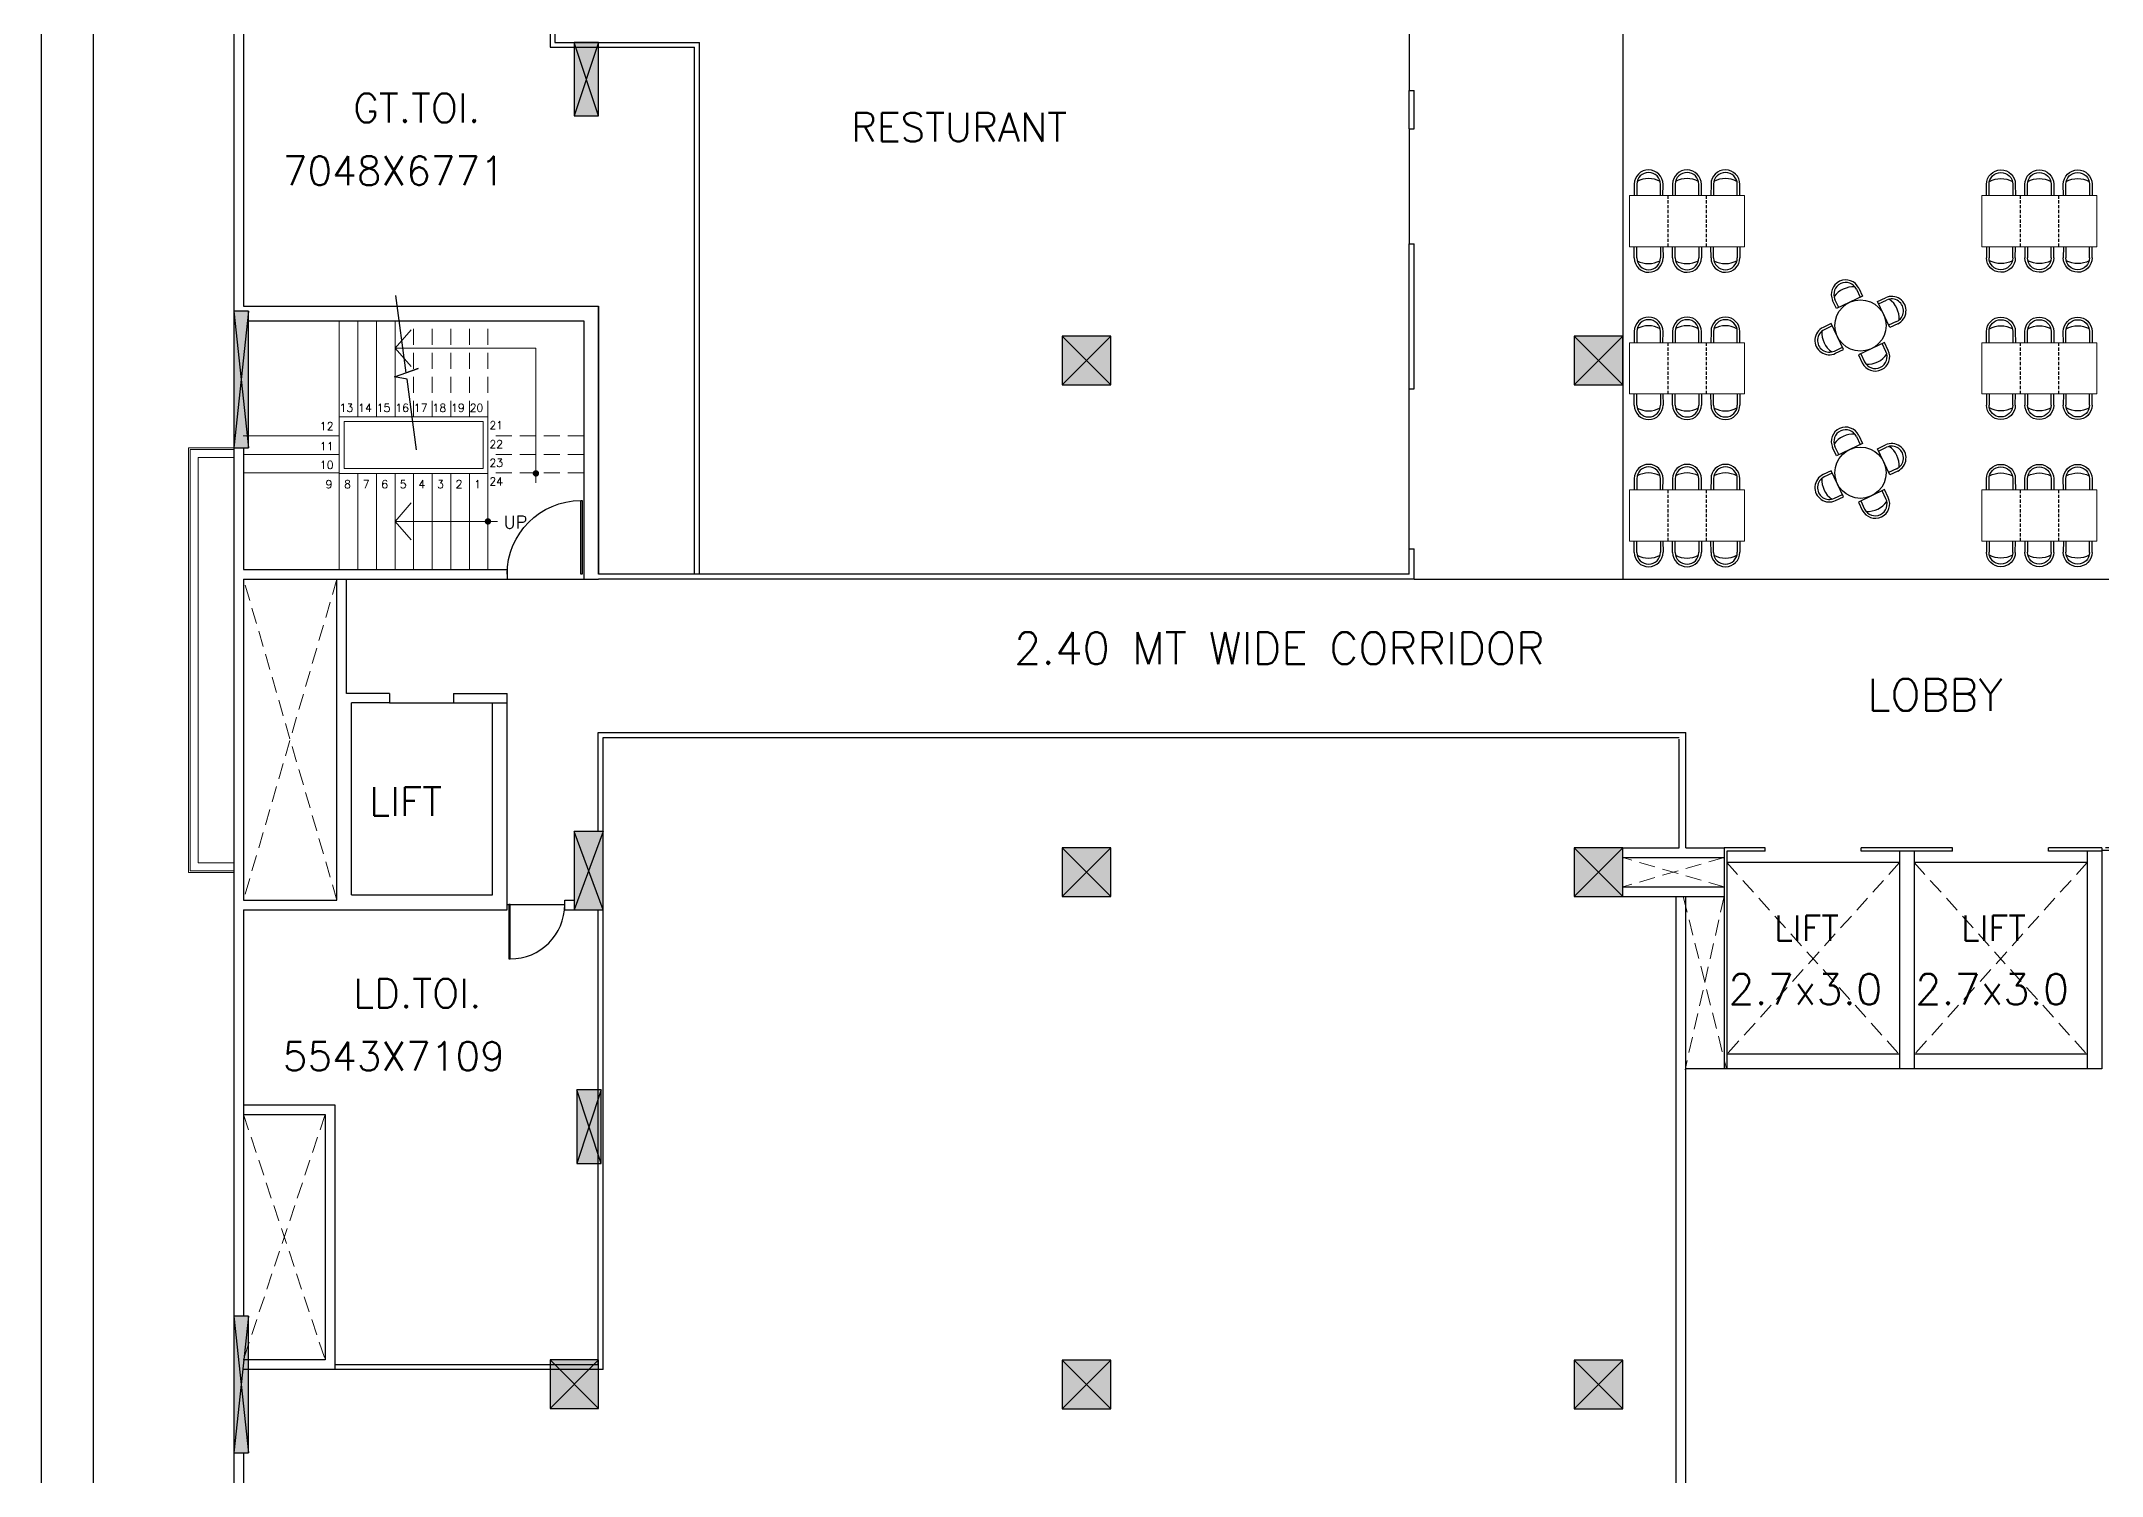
# Model space of a CAD drawing. Extents: x -14054 to 906348, y -36965 to 188562.
# Drawn here: x 551692 to 583883, y 83563 to 105975 of the extents above; entities that cross this region are included whole.
import ezdxf
from ezdxf.enums import TextEntityAlignment as Align

# ---------------------------------------------------------------- set-up
doc = ezdxf.new("R2010")
doc.units = 0
doc.header["$LTSCALE"] = 1000
doc.header["$MEASUREMENT"] = 0
doc.linetypes.add('HIDDEN', pattern=[0.375, 0.25, -0.125])
for name, color, linetype in [('BOR', 5, 'CONTINUOUS'), ('COL', 5, 'CONTINUOUS'), ('DIM1', 4, 'CONTINUOUS'), ('DOOR', 6, 'CONTINUOUS'), ('GLASS', 9, 'CONTINUOUS'), ('INTERIOR', 1, 'CONTINUOUS'), ('RETWALL', 7, 'CONTINUOUS'), ('SOLID', 252, 'CONTINUOUS')]:
    doc.layers.add(name, color=color, linetype=linetype)
for name, color, linetype, lineweight in [('FURN', 8, 'CONTINUOUS', 13), ('HIDDEN', 7, 'HIDDEN', 15), ('STAIR', 4, 'CONTINUOUS', 15), ('TEXT', 3, 'CONTINUOUS', 15), ('WALL', 2, 'CONTINUOUS', 30), ('WIN', 6, 'CONTINUOUS', 9)]:
    doc.layers.add(name, color=color, linetype=linetype, lineweight=lineweight)
doc.styles.add('ROMAN', font='ROMANS')
doc.styles.add('ROMANS', font='ROMANS.shx', dxfattribs={"height": 350})

# ---------------------------------------------------------------- blocks, each defined once
blk = doc.blocks.new('E')
at = {"layer": 'FURN'}
blk.add_lwpolyline([(0, -800), (1800, -800), (1800, 0), (0, 0)], close=True, dxfattribs=at)
at = {"layer": 'INTERIOR', "color": 1}
for p, q in [((76, 0), (75, 174)), ((525, 176), (526, 0)), ((676, 0), (675, 174)), ((1125, 176), (1126, 0)), ((1276, 0), (1275, 174)), ((1725, 176), (1726, 0)), ((76, -800), (75, -974)), ((525, -976), (526, -800)), ((676, -800), (675, -974)), ((1125, -976), (1126, -800)), ((1276, -800), (1275, -974)), ((1725, -976), (1726, -800))]:
    blk.add_line(p, q, dxfattribs=at)
at = {"layer": 'INTERIOR', "color": 8}
for p, q in [((116, 0), (115, 174)), ((485, 176), (485, 0)), ((716, 0), (715, 174)), ((1085, 176), (1085, 0)), ((1316, 0), (1315, 174)), ((1685, 176), (1685, 0)), ((116, -800), (115, -974)), ((485, -976), (485, -800)), ((716, -800), (715, -974)), ((1085, -976), (1085, -800)), ((1316, -800), (1315, -974)), ((1685, -976), (1685, -800))]:
    blk.add_line(p, q, dxfattribs=at)
at = {"layer": 'INTERIOR', "linetype": 'HIDDEN', "ltscale": 0.2}
for p, q in [((600, -800), (600, 0)), ((1200, -800), (1200, 0))]:
    blk.add_line(p, q, dxfattribs=at)
at = {"layer": 'INTERIOR', "color": 1}
for centre, start, end in [((300, 175), 0.3056, 180.3056), ((900, 175), 0.3056, 180.3056), ((1500, 175), 0.3056, 180.3056), ((300, -975), 179.6944, 359.6944), ((900, -975), 179.6944, 359.6944), ((1500, -975), 179.6944, 359.6944)]:
    blk.add_arc(centre, 225, start, end, dxfattribs=at)
at = {"layer": 'INTERIOR', "color": 8}
for centre, radius, start, end in [((300, 175), 185, 0.3056, 180.3056), ((900, 175), 185, 0.3056, 180.3056), ((1500, 175), 185, 0.3056, 180.3056), ((302, -111), 376, 61.8179, 118.7932), ((902, -111), 376, 61.8179, 118.7932), ((1502, -111), 376, 61.8179, 118.7932), ((300, -975), 185, 179.6944, 359.6944), ((302, -689), 376, 241.2068, 298.1821), ((900, -975), 185, 179.6944, 359.6944), ((902, -689), 376, 241.2068, 298.1821), ((1500, -975), 185, 179.6944, 359.6944), ((1502, -689), 376, 241.2068, 298.1821)]:
    blk.add_arc(centre, radius, start, end, dxfattribs=at)
blk = doc.blocks.new('*U46')
at = {"layer": 'SOLID'}
for points in [[(560020.34, 104807.15), (560400.34, 104807.15), (560400.34, 105957.15), (560020.34, 105957.15)], [(554698.34, 99622.65), (554928.34, 99622.65), (554928.34, 101757.65), (554698.34, 101757.65)], [(567640.34, 100609.15), (568400.34, 100609.15), (568400.34, 101369.15), (567640.34, 101369.15)], [(575640.34, 100609.15), (576400.34, 100609.15), (576400.34, 101369.15), (575640.34, 101369.15)], [(560020.34, 92407.15), (560470.34, 92407.15), (560470.34, 93627.15), (560020.34, 93627.15)], [(567640.34, 92613.15), (568400.34, 92613.15), (568400.34, 93373.15), (567640.34, 93373.15)], [(575640.34, 92613.15), (576400.34, 92613.15), (576400.34, 93373.15), (575640.34, 93373.15)], [(560060.34, 88444.15), (560440.34, 88444.15), (560440.34, 89594.15), (560060.34, 89594.15)], [(554698.34, 83921.65), (554928.34, 83921.65), (554928.34, 86056.65), (554698.34, 86056.65)], [(559640.34, 84613.15), (560400.34, 84613.15), (560400.34, 85373.15), (559640.34, 85373.15)], [(567640.34, 84609.15), (568400.34, 84609.15), (568400.34, 85369.15), (567640.34, 85369.15)], [(575640.34, 84609.15), (576400.34, 84609.15), (576400.34, 85369.15), (575640.34, 85369.15)]]:
    blk.add_hatch(color=256, dxfattribs=at).paths.add_polyline_path(points)
at = {"layer": 'BOR', "color": 2, "ltscale": 140}
for points in [[(551691.67, 139976.49), (551691.67, 60441.6), (659079.84, 60441.6), (659079.84, 139976.49)], [(658260.59, 61260.85), (552510.93, 61260.85), (552510.93, 139157.23), (658260.59, 139157.23)]]:
    blk.add_lwpolyline(points, close=True, dxfattribs=at)
at = {"layer": 'COL', "color": 7}
for p, q in [((560400.34, 105957.15), (560020.34, 104807.15)), ((560400.34, 104807.15), (560020.34, 105957.15)), ((554698.34, 101757.65), (554928.34, 99622.65)), ((554928.34, 101757.65), (554698.34, 99622.65)), ((568400.34, 101369.15), (567640.34, 100609.15)), ((567640.34, 101369.15), (568400.34, 100609.15)), ((576400.34, 101369.15), (575640.34, 100609.15)), ((575640.34, 101369.15), (576400.34, 100609.15)), ((560470.34, 93627.15), (560020.34, 92407.15)), ((560470.34, 92407.15), (560020.34, 93627.15)), ((568400.34, 93373.15), (567640.34, 92613.15)), ((567640.34, 93373.15), (568400.34, 92613.15)), ((576400.34, 93373.15), (575640.34, 92613.15)), ((575640.34, 93373.15), (576400.34, 92613.15)), ((560440.34, 89594.15), (560060.34, 88444.15)), ((560440.34, 88444.15), (560060.34, 89594.15)), ((554698.34, 86056.65), (554928.34, 83921.65)), ((554928.34, 86056.65), (554698.34, 83921.65)), ((560400.34, 85373.15), (559640.34, 84613.15)), ((559640.34, 85373.15), (560400.34, 84613.15)), ((568400.34, 85369.15), (567640.34, 84609.15)), ((567640.34, 85369.15), (568400.34, 84609.15)), ((576400.34, 85369.15), (575640.34, 84609.15)), ((575640.34, 85369.15), (576400.34, 84609.15))]:
    blk.add_line(p, q, dxfattribs=at)
at = {"layer": 'COL'}
for points in [[(560020.34, 104807.15), (560400.34, 104807.15), (560400.34, 105957.15), (560020.34, 105957.15)], [(554698.34, 99622.65), (554928.34, 99622.65), (554928.34, 101757.65), (554698.34, 101757.65)], [(567640.34, 100609.15), (568400.34, 100609.15), (568400.34, 101369.15), (567640.34, 101369.15)], [(575640.34, 100609.15), (576400.34, 100609.15), (576400.34, 101369.15), (575640.34, 101369.15)], [(560020.34, 92407.15), (560470.34, 92407.15), (560470.34, 93627.15), (560020.34, 93627.15)], [(567640.34, 92613.15), (568400.34, 92613.15), (568400.34, 93373.15), (567640.34, 93373.15)], [(575640.34, 92613.15), (576400.34, 92613.15), (576400.34, 93373.15), (575640.34, 93373.15)], [(560060.34, 88444.15), (560440.34, 88444.15), (560440.34, 89594.15), (560060.34, 89594.15)], [(554698.34, 83921.65), (554928.34, 83921.65), (554928.34, 86056.65), (554698.34, 86056.65)], [(559640.34, 84613.15), (560400.34, 84613.15), (560400.34, 85373.15), (559640.34, 85373.15)], [(567640.34, 84609.15), (568400.34, 84609.15), (568400.34, 85369.15), (567640.34, 85369.15)], [(575640.34, 84609.15), (576400.34, 84609.15), (576400.34, 85369.15), (575640.34, 85369.15)]]:
    blk.add_lwpolyline(points, close=True, dxfattribs=at)
at = {"layer": 'DIM1', "linetype": 'HIDDEN'}
blk.add_line((584566.29, 93373.15), (583883.34, 93373.15), dxfattribs=at)
at = {"layer": 'DOOR'}
for p, q in [((573065.34, 106706.15), (573065.34, 105206.15)), ((573065.34, 104608.65), (573065.34, 102809.06)), ((573065.34, 98044.06), (573065.34, 100544.06)), ((558970.34, 97573.15), (560170.34, 97573.15)), ((558970.56, 92487.65), (559870.56, 92487.65))]:
    blk.add_line(p, q, dxfattribs=at)
at = {"layer": 'DOOR', "linetype": 'Continuous'}
blk.add_line((557132.85, 95637.15), (558132.85, 95637.15), dxfattribs=at)
at = {"layer": 'DOOR'}
for points in [[(558970.34, 97648.15, -0.41421356), (560120.34, 98798.15), (560145.34, 98798.15), (560145.34, 97648.15), (560120.34, 97648.15), (560120.34, 98798.15)], [(559020.56, 91637.65), (559020.56, 92487.65), (558995.56, 92487.65), (558995.56, 91637.65), (559020.56, 91637.65, 0.41421356), (559870.56, 92487.65, 0.41421356)]]:
    blk.add_lwpolyline(points, format="xyb", dxfattribs=at)
at = {"layer": 'GLASS', "color": 9, "linetype": 'Continuous'}
for p, q in [((578623.34, 93373.15), (577983.34, 93373.15)), ((578623.34, 93323.15), (578623.34, 93373.15)), ((581553.34, 93373.15), (580123.34, 93373.15)), ((580123.34, 93323.15), (580123.34, 93373.15)), ((581553.34, 93323.15), (581553.34, 93373.15)), ((583883.34, 93373.15), (583053.34, 93373.15)), ((583053.34, 93323.15), (583053.34, 93373.15)), ((583883.34, 93373.15), (583883.34, 89923.13)), ((578023.34, 93323.15), (578023.36, 89923.13)), ((578623.34, 93323.15), (578023.34, 93323.15)), ((580723.34, 93143.15), (578023.34, 93143.15)), ((581553.34, 93323.15), (580123.34, 93323.15)), ((580723.34, 93323.15), (580723.34, 89923.13)), ((580953.34, 93323.15), (580953.34, 89923.13)), ((583653.34, 93143.15), (580953.34, 93143.15)), ((583883.34, 93323.15), (583053.34, 93323.15)), ((583653.34, 93323.15), (583653.34, 89923.13)), ((577983.35, 92613.15), (577983.36, 89923.13)), ((580723.34, 90148.15), (578023.36, 90148.15)), ((583653.34, 90148.15), (580953.34, 90148.15)), ((583883.34, 89923.13), (577383.35, 89923.13))]:
    blk.add_line(p, q, dxfattribs=at)
at = {"layer": 'HIDDEN'}
for p, q in [((556310.56, 97573.15), (554852.4, 92557.15)), ((556310.56, 92557.15), (554852.4, 97573.15)), ((577983.35, 92763.15), (576400.34, 93223.15)), ((577983.34, 93223.15), (576400.34, 92763.15)), ((578023.34, 93143.15), (580723.34, 90143.15)), ((580723.34, 93143.15), (578023.36, 90143.15)), ((580953.34, 93143.15), (583653.34, 90143.15)), ((583653.34, 93143.15), (580953.34, 90143.15)), ((580953.34, 93143.15), (583653.34, 90143.15)), ((577343.45, 92613.15), (578021.47, 89923.13)), ((577983.35, 92613.15), (577373.96, 89905.93)), ((556128.34, 89207.15), (554848.34, 85373.15)), ((554852.4, 89207.15), (556128.34, 85373.15))]:
    blk.add_line(p, q, dxfattribs=at)
at = {"layer": 'INTERIOR', "color": 8}
for p, q in [((580049.9, 102099.08), (580108.53, 101973.84)), ((579774.33, 101815.91), (579715.14, 101942.34)), ((580395.35, 101872.17), (580521.79, 101931.36)), ((579672.07, 101528.81), (579546.27, 101468.27)), ((580678.52, 101596.6), (580553.29, 101537.96)), ((579706.57, 101135.2), (579831.17, 101195.16)), ((580117.69, 101092.62), (580178.23, 100966.83)), ((580511.3, 101127.13), (580451.33, 101251.73)), ((580049.9, 99799.08), (580108.53, 99673.84)), ((579774.33, 99515.91), (579715.14, 99642.34)), ((580395.35, 99572.17), (580521.79, 99631.36)), ((579672.07, 99228.81), (579546.27, 99168.27)), ((580678.52, 99296.6), (580553.29, 99237.96)), ((579706.57, 98835.2), (579831.17, 98895.16)), ((580511.3, 98827.13), (580451.33, 98951.73)), ((580117.69, 98792.62), (580178.23, 98666.83))]:
    blk.add_line(p, q, dxfattribs=at)
at = {"layer": 'INTERIOR', "color": 1}
for p, q in [((580086.29, 102116.11), (580144.86, 101991.01)), ((579738, 101798.74), (579678.75, 101925.3)), ((580378.19, 101908.49), (580504.75, 101967.75)), ((579654.77, 101565.08), (579528.85, 101504.47)), ((580695.56, 101560.21), (580570.46, 101501.64)), ((579724, 101098.99), (579848.47, 101158.9)), ((580547.5, 101144.55), (580487.6, 101269.02)), ((580081.42, 101075.33), (580142.02, 100949.41)), ((580086.29, 99816.11), (580144.86, 99691.01)), ((579738, 99498.74), (579678.75, 99625.3)), ((580378.19, 99608.49), (580504.75, 99667.75)), ((579654.77, 99265.08), (579528.85, 99204.47)), ((580695.56, 99260.21), (580570.46, 99201.64)), ((579724, 98798.99), (579848.47, 98858.9)), ((580547.5, 98844.55), (580487.6, 98969.02)), ((580081.42, 98775.33), (580142.02, 98649.41))]:
    blk.add_line(p, q, dxfattribs=at)
at = {"layer": 'INTERIOR'}
for p, q in [((580144.86, 101991.01), (579738, 101798.74)), ((580570.46, 101501.64), (580378.19, 101908.49)), ((579848.47, 101158.9), (579654.77, 101565.08)), ((580487.6, 101269.02), (580081.42, 101075.33)), ((580144.86, 99691.01), (579738, 99498.74)), ((580570.46, 99201.64), (580378.19, 99608.49)), ((579848.47, 98858.9), (579654.77, 99265.08)), ((580487.6, 98969.02), (580081.42, 98775.33))]:
    blk.add_line(p, q, dxfattribs=at)
for centre in [(580112.97, 101533.53), (580112.97, 99233.53)]:
    blk.add_circle(centre, 400, dxfattribs=at)
at = {"layer": 'INTERIOR', "color": 1}
for centre, start, end in [((579882.52, 102020.71), 25.08888, 205.08888), ((580600.15, 101763.98), 295.08888, 115.08888), ((579626.42, 101301.73), 115.700059, 295.700059), ((580344.76, 101046.98), 205.700059, 25.700059), ((579882.52, 99720.71), 25.08888, 205.08888), ((580600.15, 99463.98), 295.08888, 115.08888), ((579626.42, 99001.73), 115.700059, 295.700059), ((580344.76, 98746.98), 205.700059, 25.700059)]:
    blk.add_arc(centre, 225, start, end, dxfattribs=at)
at = {"layer": 'INTERIOR', "color": 8}
for centre, radius, start, end in [((579882.52, 102020.71), 184.82, 25.08888, 205.08888), ((580003.91, 101761.43), 376.18, 86.601222, 143.576538), ((580600.15, 101763.98), 184.82, 295.08888, 115.08888), ((580340.87, 101642.58), 376.18, 356.601222, 53.576538), ((579626.42, 101301.73), 184.82, 115.700059, 295.700059), ((579884.4, 101425.89), 376.18, 177.212402, 234.187717), ((580344.76, 101046.98), 184.82, 205.700059, 25.700059), ((580220.61, 101304.95), 376.18, 267.212402, 324.187717), ((579882.52, 99720.71), 184.82, 25.08888, 205.08888), ((580003.91, 99461.43), 376.18, 86.601222, 143.576538), ((580600.15, 99463.98), 184.82, 295.08888, 115.08888), ((580340.87, 99342.58), 376.18, 356.601222, 53.576538), ((579626.42, 99001.73), 184.82, 115.700059, 295.700059), ((579884.4, 99125.89), 376.18, 177.212402, 234.187717), ((580344.76, 98746.98), 184.82, 205.700059, 25.700059), ((580220.61, 99004.95), 376.18, 267.212402, 324.187717)]:
    blk.add_arc(centre, radius, start, end, dxfattribs=at)
at = {"layer": 'RETWALL', "color": 1, "linetype": 'Continuous'}
blk.add_line((584510.43, 93331.15), (583883.34, 93331.15), dxfattribs=at)
at = {"layer": 'STAIR'}
for p, q in [((556348.34, 100107.65), (556348.34, 101607.65)), ((556638.59, 100107.65), (556638.59, 101607.65)), ((556928.84, 100107.65), (556928.84, 101607.65)), ((557219.09, 100107.65), (557219.09, 101607.65)), ((554848.34, 99810.4), (556348.34, 99810.4)), ((554848.34, 99520.4), (556348.34, 99520.4)), ((554848.34, 99230.4), (556348.34, 99230.4)), ((556348.34, 99223.15), (556348.34, 97723.15)), ((556638.59, 97723.15), (556638.59, 99223.15)), ((556928.84, 97723.15), (556928.84, 99223.15)), ((557219.09, 97723.15), (557219.09, 99223.15)), ((557509.34, 97723.15), (557509.34, 99223.15)), ((557799.59, 97723.15), (557799.59, 99223.15)), ((558089.84, 97723.15), (558089.84, 99223.15)), ((558380.09, 97723.15), (558380.09, 99223.15)), ((558670.34, 97723.15), (558670.34, 99223.15))]:
    blk.add_line(p, q, dxfattribs=at)
at = {"layer": 'STAIR', "color": 9, "linetype": 'HIDDEN'}
for p, q in [((557509.34, 100107.65), (557509.34, 101607.65)), ((557799.59, 100107.65), (557799.59, 101607.65)), ((558089.84, 100107.65), (558089.84, 101607.65)), ((558380.09, 100107.65), (558380.09, 101607.65)), ((558670.34, 100107.65), (558670.34, 101607.65)), ((560170.34, 99810.4), (558670.34, 99810.4)), ((560170.34, 99520.4), (558670.34, 99520.4)), ((560170.34, 99230.4), (558670.34, 99230.4))]:
    blk.add_line(p, q, dxfattribs=at)
at = {"layer": 'STAIR', "linetype": 'Continuous'}
for p, q in [((557219.09, 101179.03), (559420.34, 101179.03)), ((559420.34, 99073.15), (559420.34, 101179.03)), ((557219.09, 98473.15), (558820.34, 98473.15))]:
    blk.add_line(p, q, dxfattribs=at)
for points in [[(557469.09, 101466.71), (557219.09, 101179.03), (557469.09, 100891.35)], [(557469.09, 98760.83), (557219.09, 98473.15), (557469.09, 98185.47)]]:
    blk.add_lwpolyline(points, dxfattribs=at)
at = {"layer": 'STAIR', "color": 3}
for points in [[(556348.34, 99223.15), (556348.34, 100107.65), (558670.34, 100107.65), (558670.34, 99223.15)], [(556423.34, 99298.15), (556423.34, 100032.65), (558595.34, 100032.65), (558595.34, 99298.15)]]:
    blk.add_lwpolyline(points, close=True, dxfattribs=at)
at = {"layer": 'STAIR', "linetype": 'Continuous', "const_width": 50}
for points in [[(559445.34, 99223.15, 1), (559395.34, 99223.15, 1)], [(558695.34, 98473.15, 1), (558645.34, 98473.15, 1)]]:
    blk.add_lwpolyline(points, format="xyb", close=True, dxfattribs=at)
at = {"layer": 'WALL'}
for p, q in [((576400.34, 125104.15), (576400.34, 99873.15)), ((576400.34, 124494.15), (576400.34, 97573.15)), ((561975.34, 97648.15), (561975.34, 105957.15)), ((561900.34, 97648.15), (561900.34, 105882.15)), ((573065.34, 105206.15), (573140.34, 105206.15)), ((573065.34, 104608.65), (573065.34, 105206.15)), ((573140.34, 104608.65), (573140.34, 105206.15)), ((573065.34, 104608.65), (573140.34, 104608.65)), ((573065.34, 100544.06), (573065.34, 102809.06)), ((573065.34, 102809.06), (573140.34, 102809.06)), ((573140.34, 100544.06), (573140.34, 102809.06)), ((554852.4, 101837.65), (560400.34, 101837.65)), ((560400.34, 101837.65), (560400.34, 97648.15)), ((560400.34, 97648.15), (560400.34, 101837.65)), ((554928.34, 101607.65), (560170.34, 101607.65)), ((560170.34, 101607.65), (560170.34, 97573.15)), ((573065.34, 100544.06), (573140.34, 100544.06)), ((560400.34, 98059.07), (560400.34, 98209.07)), ((573065.34, 97648.15), (573065.34, 98044.06)), ((573065.34, 98044.06), (573140.34, 98044.06)), ((573140.34, 97573.15), (573140.34, 98044.06)), ((554852.4, 97723.15), (558970.34, 97723.15)), ((554852.4, 97573.15), (558970.34, 97573.15)), ((556310.56, 92557.15), (556310.56, 97573.15)), ((556460.56, 95787.15), (556460.56, 97573.15)), ((558970.34, 97723.15), (558970.34, 97573.15)), ((560170.34, 97573.15), (560400.34, 97573.15)), ((573065.34, 97648.15), (560400.34, 97648.15)), ((573140.34, 97573.15), (560400.34, 97573.15)), ((573140.34, 97573.15), (584400.34, 97573.15)), ((557132.85, 95787.15), (556460.56, 95787.15)), ((556540.56, 92637.15), (556540.56, 95637.15)), ((557132.85, 95637.15), (556540.56, 95637.15)), ((557132.85, 95787.15), (557132.85, 95637.15)), ((558132.85, 95787.15), (558970.56, 95787.15)), ((558132.85, 95787.15), (558132.85, 95637.15)), ((558132.85, 95637.15), (558970.56, 95637.15)), ((558740.56, 92637.15), (558740.56, 95637.15)), ((558970.56, 92407.15), (558970.56, 95787.15)), ((560395.34, 95173.15), (577383.35, 95173.15)), ((560395.34, 93627.15), (560395.34, 95173.15)), ((560470.34, 95098.15), (577283.35, 95098.15)), ((560470.34, 93627.15), (560470.34, 95098.15)), ((577283.35, 93373.15), (577283.35, 95073.15)), ((577383.35, 93373.15), (577383.35, 95173.15)), ((576393.34, 93373.15), (577283.35, 93373.15)), ((577383.35, 93373.15), (577983.34, 93373.15)), ((577983.34, 93373.15), (577983.35, 92613.15)), ((576400.34, 93223.15), (577983.34, 93223.15)), ((554852.4, 92557.15), (556310.56, 92557.15)), ((554852.4, 92407.15), (558970.56, 92407.15)), ((556540.56, 92637.15), (558740.56, 92637.15)), ((559870.56, 92407.15), (559870.56, 92557.15)), ((559870.56, 92557.15), (560020.34, 92557.15)), ((559870.56, 92407.15), (560020.34, 92407.15)), ((560395.34, 85298.15), (560395.34, 92407.15)), ((560470.34, 85223.15), (560470.34, 92407.15)), ((577233.35, 72807.15), (577233.35, 92613.15)), ((577383.35, 72657.15), (577383.35, 92613.15)), ((554852.4, 89357.15), (556278.34, 89357.15)), ((554852.4, 89207.15), (556128.34, 89207.15)), ((556128.34, 89207.15), (556128.34, 85373.15)), ((556278.34, 89357.15), (556278.34, 85223.15)), ((560395.34, 85298.15), (556278.34, 85298.15)), ((560470.34, 85223.15), (556278.34, 85223.15))]:
    blk.add_line(p, q, dxfattribs=at)
at = {"layer": 'WALL', "linetype": 'Continuous'}
for p, q in [((559640.34, 108609.15), (559640.34, 105882.15)), ((559715.34, 108609.15), (559715.34, 105957.15)), ((559715.34, 105957.15), (561975.34, 105957.15)), ((559640.34, 105882.15), (561900.34, 105882.15)), ((576400.34, 92763.15), (577983.35, 92763.15)), ((576400.34, 92613.15), (577983.35, 92613.15)), ((556128.34, 85373.15), (554848.34, 85373.15)), ((556278.34, 85223.15), (554848.34, 85223.15))]:
    blk.add_line(p, q, dxfattribs=at)
at = {"layer": 'WALL', "color": 2, "ltscale": 140}
for p, q in [((554702.4, 107895.3), (554702.4, 101720.01)), ((554852.4, 107857.65), (554852.4, 101837.65)), ((554702.4, 99660.3), (554702.4, 86019.01)), ((554852.4, 99622.65), (554852.4, 97723.15)), ((554852.4, 97573.15), (554852.4, 92557.15)), ((554852.4, 92407.15), (554852.4, 86056.65)), ((554702.4, 83959.3), (554702.4, 78056.65)), ((554852.4, 83921.65), (554852.4, 78056.65))]:
    blk.add_line(p, q, dxfattribs=at)
at = {"layer": 'WALL'}
blk.add_lwpolyline([(557556.38, 99590.22), (557408.51, 100695.65), (557408.51, 100695.65), (557209.05, 100732.18), (557581.08, 100860.1), (557395.06, 100796.14), (557395.06, 100796.14), (557233.74, 102002.06)], dxfattribs=at)
at = {"layer": 'WIN'}
for p, q in [((553991.86, 99622.53), (554702.4, 99622.53)), ((553991.86, 99622.53), (553991.86, 92987.15)), ((554016.86, 99597.53), (554016.86, 93012.15)), ((554016.86, 99597.53), (554702.4, 99597.53)), ((554142.52, 99471.87), (554142.52, 93137.81)), ((554142.52, 99471.87), (554702.4, 99471.87)), ((554142.52, 93137.81), (554702.4, 93137.81)), ((553991.86, 92987.15), (554702.4, 92987.15)), ((554016.86, 93012.15), (554702.4, 93012.15))]:
    blk.add_line(p, q, dxfattribs=at)
at = {"layer": 'FURN', "rotation": 180}
for p in [(578303.37, 102764.67), (578303.37, 100464.67), (578303.37, 98164.67)]:
    blk.add_blockref('E', p, dxfattribs=at)
at = {"layer": 'FURN', "xscale": -1, "rotation": 180}
for p in [(582007.36, 102764.67), (582007.36, 100464.67), (582007.36, 98164.67)]:
    blk.add_blockref('E', p, dxfattribs=at)
at = {"layer": 'STAIR', "color": 9, "linetype": 'HIDDEN', "style": 'ROMAN'}
for s, p in [('16', (557223.72, 100184.85)), ('17', (557513.97, 100184.85)), ('18', (557804.22, 100184.85)), ('19', (558094.47, 100184.85)), ('20', (558384.72, 100184.85)), ('21', (558692.64, 99912.37)), ('22', (558692.64, 99615.59)), ('23', (558692.64, 99325.59)), ('24', (558692.64, 99035.59))]:
    blk.add_text(s, height=125, dxfattribs=at).set_placement(p)
at = {"layer": 'TEXT', "color": 3, "ltscale": 140, "style": 'ROMAN'}
for s, height, p in [('GT.TOI.', 450, (556564.13, 104706.58)), ('7048X6771', 450, (555464.61, 103726.49)), ('13', 125, (556352.97, 100184.85)), ('14', 125, (556643.22, 100184.85)), ('15', 125, (556933.47, 100184.85)), ('12', 125, (556045.39, 99898.27)), ('11', 125, (556045.39, 99583.87)), ('10', 125, (556045.39, 99293.43)), ('9', 125, (556133.39, 98991.85)), ('8', 125, (556423.64, 98991.85)), ('7', 125, (556713.89, 98991.85)), ('6', 125, (557004.14, 98991.85)), ('5', 125, (557294.39, 98991.85)), ('4', 125, (557584.64, 98991.85)), ('3', 125, (557874.89, 98991.85)), ('2', 125, (558165.14, 98991.85)), ('1', 125, (558455.39, 98991.85)), ('UP', 200, (558915.69, 98361.35)), ('2.40 MT WIDE CORRIDOR', 500, (566888.29, 96240.51)), ('LOBBY', 500, (580218.49, 95515.1)), ('LIFT', 450, (556813.87, 93871.95)), ('LD.TOI.', 450, (556564.13, 90875.01)), ('2.7x3.0', 480, (578047.61, 90924.09)), ('2.7x3.0', 480, (580966.61, 90924.09)), ('5543X7109', 450, (555464.61, 89894.91))]:
    blk.add_text(s, height=height, dxfattribs=at).set_placement(p)
blk.add_text('RESTURANT', height=450, dxfattribs=at).set_placement((566031.84, 104633.46), align=Align.MIDDLE)
at = {"layer": 'TEXT', "style": 'ROMANS'}
for p in [(578766.11, 91918.54), (581685.11, 91918.54)]:
    blk.add_text('LIFT', height=400, dxfattribs=at).set_placement(p)

msp = doc.modelspace()

# ---------------------------------------------------------------- block references
at = {"layer": 'TEXT'}
msp.add_blockref('*U46', (0, 0), dxfattribs=at)

doc.saveas('drawing.dxf')
